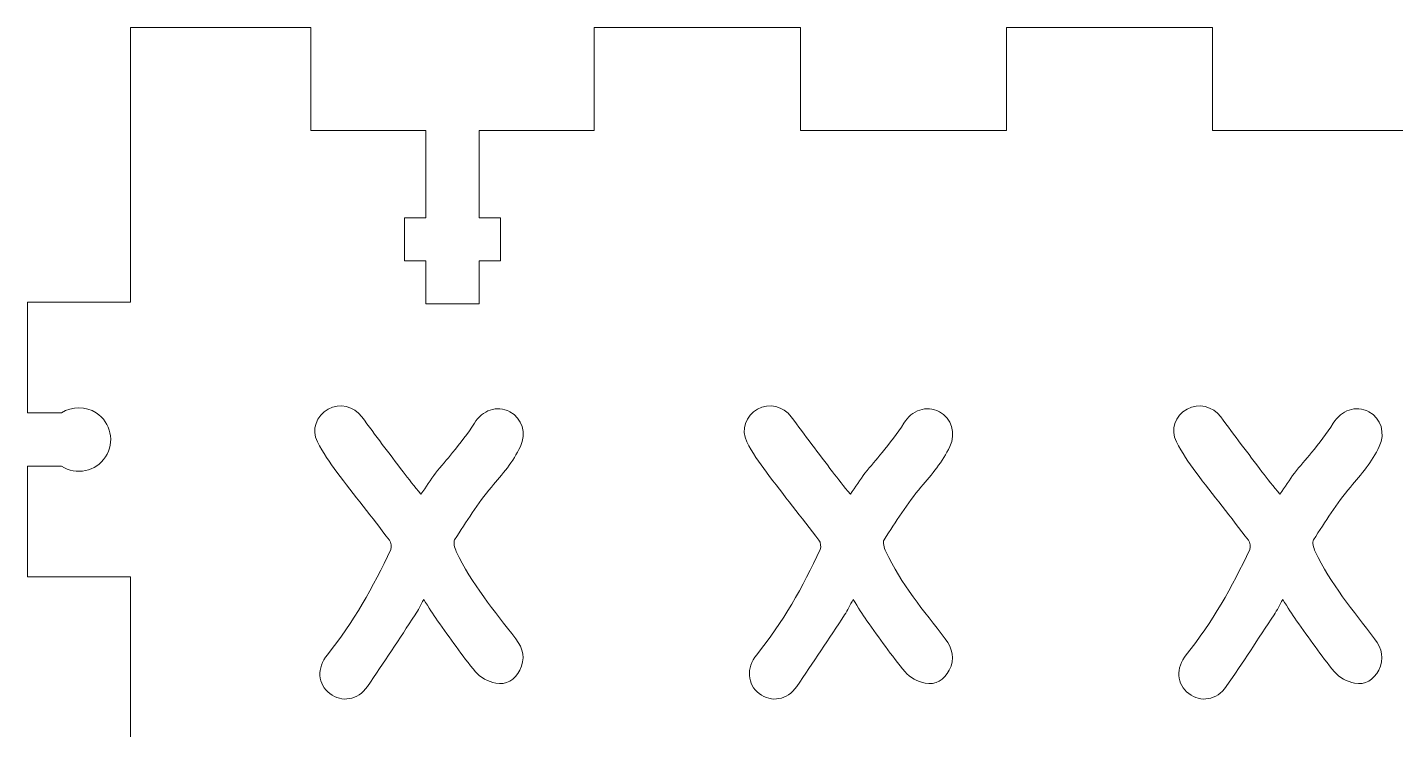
# Model space of a CAD drawing. Header units: inches. Extents: x 30 to 180, y 106 to 206.
# Drawn here: x 30.3 to 110, y 165.1 to 206 of the extents above; entities that cross this region are included whole.
import ezdxf

# ---------------------------------------------------------------- set-up
doc = ezdxf.new("R2010")
doc.units = ezdxf.units.IN
doc.header["$MEASUREMENT"] = 0

# ---------------------------------------------------------------- blocks, each defined once
blk = doc.blocks.new('block 108')
at = {"color": 7, "lineweight": 15, "true_color": 0xffffff}
blk.add_open_spline([(49.776, 183.313), (49.313, 183.933), (48.48, 184.141), (47.811, 183.765)], degree=3, dxfattribs=at)
blk = doc.blocks.new('block 109')
at = {"color": 7, "lineweight": 15, "true_color": 0xffffff}
blk.add_open_spline([(47.811, 183.765), (47.139, 183.389), (46.822, 182.549), (47.19, 181.857)], degree=3, dxfattribs=at)
blk = doc.blocks.new('block 110')
at = {"color": 7, "lineweight": 15, "true_color": 0xffffff}
blk.add_open_spline([(47.19, 181.857), (47.507, 181.236), (47.906, 180.651), (48.323, 180.095)], degree=3, dxfattribs=at)
blk = doc.blocks.new('block 111')
at = {"color": 7, "lineweight": 15, "true_color": 0xffffff}
blk.add_open_spline([(48.323, 180.095), (49.325, 178.76), (50.378, 177.456), (51.387, 176.124)], degree=3, dxfattribs=at)
blk = doc.blocks.new('block 112')
at = {"color": 7, "lineweight": 15, "true_color": 0xffffff}
blk.add_open_spline([(51.387, 176.124), (51.482, 175.996), (51.527, 175.735), (51.459, 175.594)], degree=3, dxfattribs=at)
blk = doc.blocks.new('block 113')
at = {"color": 7, "lineweight": 15, "true_color": 0xffffff}
blk.add_open_spline([(51.459, 175.594), (50.446, 173.414), (49.288, 171.329), (47.767, 169.463)], degree=3, dxfattribs=at)
blk = doc.blocks.new('block 114')
at = {"color": 7, "lineweight": 15, "true_color": 0xffffff}
blk.add_open_spline([(47.767, 169.463), (47.134, 168.696), (47.211, 167.737), (47.911, 167.199)], degree=3, dxfattribs=at)
blk = doc.blocks.new('block 115')
at = {"color": 7, "lineweight": 15, "true_color": 0xffffff}
blk.add_open_spline([(47.911, 167.199), (48.607, 166.664), (49.536, 166.809), (50.097, 167.613)], degree=3, dxfattribs=at)
blk = doc.blocks.new('block 116')
at = {"color": 7, "lineweight": 15, "true_color": 0xffffff}
blk.add_open_spline([(50.097, 167.613), (51.047, 168.989), (51.96, 170.393), (52.88, 171.784)], degree=3, dxfattribs=at)
blk = doc.blocks.new('block 117')
at = {"color": 7, "lineweight": 15, "true_color": 0xffffff}
blk.add_open_spline([(52.88, 171.784), (53.061, 172.055), (53.197, 172.347), (53.381, 172.677)], degree=3, dxfattribs=at)
blk = doc.blocks.new('block 118')
at = {"color": 7, "lineweight": 15, "true_color": 0xffffff}
blk.add_open_spline([(53.381, 172.677), (53.677, 172.215), (53.913, 171.812), (54.182, 171.441)], degree=3, dxfattribs=at)
blk = doc.blocks.new('block 119')
at = {"color": 7, "lineweight": 15, "true_color": 0xffffff}
blk.add_open_spline([(54.182, 171.441), (54.905, 170.438), (55.607, 169.414), (56.396, 168.461)], degree=3, dxfattribs=at)
blk = doc.blocks.new('block 120')
at = {"color": 7, "lineweight": 15, "true_color": 0xffffff}
blk.add_open_spline([(56.396, 168.461), (56.667, 168.136), (57.145, 167.893), (57.569, 167.805)], degree=3, dxfattribs=at)
blk = doc.blocks.new('block 121')
at = {"color": 7, "lineweight": 15, "true_color": 0xffffff}
blk.add_open_spline([(57.569, 167.805), (58.174, 167.677), (58.682, 168.006), (58.97, 168.56)], degree=3, dxfattribs=at)
blk = doc.blocks.new('block 122')
at = {"color": 7, "lineweight": 15, "true_color": 0xffffff}
blk.add_open_spline([(58.97, 168.56), (59.303, 169.21), (59.171, 169.817), (58.734, 170.39)], degree=3, dxfattribs=at)
blk = doc.blocks.new('block 123')
at = {"color": 7, "lineweight": 15, "true_color": 0xffffff}
blk.add_open_spline([(58.734, 170.39), (57.488, 172.018), (56.159, 173.596), (55.273, 175.478)], degree=3, dxfattribs=at)
blk = doc.blocks.new('block 124')
at = {"color": 7, "lineweight": 15, "true_color": 0xffffff}
blk.add_open_spline([(55.273, 175.478), (55.178, 175.678), (55.086, 176.011), (55.178, 176.156)], degree=3, dxfattribs=at)
blk = doc.blocks.new('block 125')
at = {"color": 7, "lineweight": 15, "true_color": 0xffffff}
blk.add_open_spline([(55.178, 176.156), (55.863, 177.207), (56.52, 178.285), (57.324, 179.226)], degree=3, dxfattribs=at)
blk = doc.blocks.new('block 126')
at = {"color": 7, "lineweight": 15, "true_color": 0xffffff}
blk.add_open_spline([(57.324, 179.226), (57.966, 179.97), (58.583, 180.694), (59.002, 181.577)], degree=3, dxfattribs=at)
blk = doc.blocks.new('block 127')
at = {"color": 7, "lineweight": 15, "true_color": 0xffffff}
blk.add_open_spline([(59.002, 181.577), (59.373, 182.352), (59.109, 183.227), (58.393, 183.614)], degree=3, dxfattribs=at)
blk = doc.blocks.new('block 128')
at = {"color": 7, "lineweight": 15, "true_color": 0xffffff}
blk.add_open_spline([(58.393, 183.614), (57.641, 184.013), (56.788, 183.694), (56.327, 182.942)], degree=3, dxfattribs=at)
blk = doc.blocks.new('block 129')
at = {"color": 7, "lineweight": 15, "true_color": 0xffffff}
blk.add_open_spline([(56.327, 182.942), (55.955, 182.34), (55.498, 181.788), (55.058, 181.228)], degree=3, dxfattribs=at)
blk = doc.blocks.new('block 130')
at = {"color": 7, "lineweight": 15, "true_color": 0xffffff}
blk.add_open_spline([(55.058, 181.228), (54.742, 180.823), (54.381, 180.45), (54.065, 180.038)], degree=3, dxfattribs=at)
blk = doc.blocks.new('block 131')
at = {"color": 7, "lineweight": 15, "true_color": 0xffffff}
blk.add_open_spline([(54.065, 180.038), (53.777, 179.651), (53.517, 179.242), (53.216, 178.801)], degree=3, dxfattribs=at)
blk = doc.blocks.new('block 132')
at = {"color": 7, "lineweight": 15, "true_color": 0xffffff}
blk.add_open_spline([(53.216, 178.801), (52.835, 179.282), (52.491, 179.691), (52.176, 180.115)], degree=3, dxfattribs=at)
blk = doc.blocks.new('block 133')
at = {"color": 7, "lineweight": 15, "true_color": 0xffffff}
blk.add_open_spline([(52.176, 180.115), (51.371, 181.176), (50.558, 182.244), (49.776, 183.313)], degree=3, dxfattribs=at)
blk = doc.blocks.new('block 290')
at = {"color": 7, "lineweight": 15, "true_color": 0xffffff}
blk.add_open_spline([(99.776, 183.313), (99.313, 183.933), (98.48, 184.141), (97.811, 183.765)], degree=3, dxfattribs=at)
blk = doc.blocks.new('block 291')
at = {"color": 7, "lineweight": 15, "true_color": 0xffffff}
blk.add_open_spline([(97.811, 183.765), (97.139, 183.389), (96.822, 182.549), (97.19, 181.857)], degree=3, dxfattribs=at)
blk = doc.blocks.new('block 292')
at = {"color": 7, "lineweight": 15, "true_color": 0xffffff}
blk.add_open_spline([(97.19, 181.857), (97.507, 181.236), (97.906, 180.651), (98.323, 180.095)], degree=3, dxfattribs=at)
blk = doc.blocks.new('block 293')
at = {"color": 7, "lineweight": 15, "true_color": 0xffffff}
blk.add_open_spline([(98.323, 180.095), (99.325, 178.76), (100.378, 177.456), (101.387, 176.124)], degree=3, dxfattribs=at)
blk = doc.blocks.new('block 294')
at = {"color": 7, "lineweight": 15, "true_color": 0xffffff}
blk.add_open_spline([(101.387, 176.124), (101.482, 175.996), (101.527, 175.735), (101.459, 175.594)], degree=3, dxfattribs=at)
blk = doc.blocks.new('block 295')
at = {"color": 7, "lineweight": 15, "true_color": 0xffffff}
blk.add_open_spline([(101.459, 175.594), (100.446, 173.414), (99.288, 171.329), (97.767, 169.463)], degree=3, dxfattribs=at)
blk = doc.blocks.new('block 296')
at = {"color": 7, "lineweight": 15, "true_color": 0xffffff}
blk.add_open_spline([(97.767, 169.463), (97.134, 168.696), (97.211, 167.737), (97.911, 167.199)], degree=3, dxfattribs=at)
blk = doc.blocks.new('block 297')
at = {"color": 7, "lineweight": 15, "true_color": 0xffffff}
blk.add_open_spline([(97.911, 167.199), (98.607, 166.664), (99.536, 166.809), (100.097, 167.613)], degree=3, dxfattribs=at)
blk = doc.blocks.new('block 298')
at = {"color": 7, "lineweight": 15, "true_color": 0xffffff}
blk.add_open_spline([(100.097, 167.613), (101.047, 168.989), (101.96, 170.393), (102.88, 171.784)], degree=3, dxfattribs=at)
blk = doc.blocks.new('block 299')
at = {"color": 7, "lineweight": 15, "true_color": 0xffffff}
blk.add_open_spline([(102.88, 171.784), (103.061, 172.055), (103.197, 172.347), (103.381, 172.677)], degree=3, dxfattribs=at)
blk = doc.blocks.new('block 300')
at = {"color": 7, "lineweight": 15, "true_color": 0xffffff}
blk.add_open_spline([(103.381, 172.677), (103.677, 172.215), (103.913, 171.812), (104.182, 171.441)], degree=3, dxfattribs=at)
blk = doc.blocks.new('block 301')
at = {"color": 7, "lineweight": 15, "true_color": 0xffffff}
blk.add_open_spline([(104.182, 171.441), (104.905, 170.438), (105.607, 169.414), (106.396, 168.461)], degree=3, dxfattribs=at)
blk = doc.blocks.new('block 302')
at = {"color": 7, "lineweight": 15, "true_color": 0xffffff}
blk.add_open_spline([(106.396, 168.461), (106.667, 168.136), (107.145, 167.893), (107.569, 167.805)], degree=3, dxfattribs=at)
blk = doc.blocks.new('block 303')
at = {"color": 7, "lineweight": 15, "true_color": 0xffffff}
blk.add_open_spline([(107.569, 167.805), (108.174, 167.677), (108.682, 168.006), (108.97, 168.56)], degree=3, dxfattribs=at)
blk = doc.blocks.new('block 304')
at = {"color": 7, "lineweight": 15, "true_color": 0xffffff}
blk.add_open_spline([(108.97, 168.56), (109.303, 169.21), (109.171, 169.817), (108.734, 170.39)], degree=3, dxfattribs=at)
blk = doc.blocks.new('block 305')
at = {"color": 7, "lineweight": 15, "true_color": 0xffffff}
blk.add_open_spline([(108.734, 170.39), (107.488, 172.018), (106.159, 173.596), (105.273, 175.478)], degree=3, dxfattribs=at)
blk = doc.blocks.new('block 306')
at = {"color": 7, "lineweight": 15, "true_color": 0xffffff}
blk.add_open_spline([(105.273, 175.478), (105.178, 175.678), (105.086, 176.011), (105.178, 176.156)], degree=3, dxfattribs=at)
blk = doc.blocks.new('block 307')
at = {"color": 7, "lineweight": 15, "true_color": 0xffffff}
blk.add_open_spline([(105.178, 176.156), (105.863, 177.207), (106.52, 178.285), (107.324, 179.226)], degree=3, dxfattribs=at)
blk = doc.blocks.new('block 308')
at = {"color": 7, "lineweight": 15, "true_color": 0xffffff}
blk.add_open_spline([(107.324, 179.226), (107.966, 179.97), (108.583, 180.694), (109.002, 181.577)], degree=3, dxfattribs=at)
blk = doc.blocks.new('block 309')
at = {"color": 7, "lineweight": 15, "true_color": 0xffffff}
blk.add_open_spline([(109.002, 181.577), (109.373, 182.352), (109.109, 183.227), (108.393, 183.614)], degree=3, dxfattribs=at)
blk = doc.blocks.new('block 310')
at = {"color": 7, "lineweight": 15, "true_color": 0xffffff}
blk.add_open_spline([(108.393, 183.614), (107.641, 184.013), (106.788, 183.694), (106.327, 182.942)], degree=3, dxfattribs=at)
blk = doc.blocks.new('block 311')
at = {"color": 7, "lineweight": 15, "true_color": 0xffffff}
blk.add_open_spline([(106.327, 182.942), (105.955, 182.34), (105.498, 181.788), (105.058, 181.228)], degree=3, dxfattribs=at)
blk = doc.blocks.new('block 312')
at = {"color": 7, "lineweight": 15, "true_color": 0xffffff}
blk.add_open_spline([(105.058, 181.228), (104.742, 180.823), (104.381, 180.45), (104.065, 180.038)], degree=3, dxfattribs=at)
blk = doc.blocks.new('block 313')
at = {"color": 7, "lineweight": 15, "true_color": 0xffffff}
blk.add_open_spline([(104.065, 180.038), (103.777, 179.651), (103.517, 179.242), (103.216, 178.801)], degree=3, dxfattribs=at)
blk = doc.blocks.new('block 314')
at = {"color": 7, "lineweight": 15, "true_color": 0xffffff}
blk.add_open_spline([(103.216, 178.801), (102.835, 179.282), (102.491, 179.691), (102.176, 180.115)], degree=3, dxfattribs=at)
blk = doc.blocks.new('block 315')
at = {"color": 7, "lineweight": 15, "true_color": 0xffffff}
blk.add_open_spline([(102.176, 180.115), (101.371, 181.176), (100.558, 182.244), (99.776, 183.313)], degree=3, dxfattribs=at)
blk = doc.blocks.new('block 342')
at = {"color": 7, "lineweight": 15, "true_color": 0xffffff}
blk.add_open_spline([(74.776, 183.313), (74.313, 183.933), (73.48, 184.141), (72.811, 183.765)], degree=3, dxfattribs=at)
blk = doc.blocks.new('block 343')
at = {"color": 7, "lineweight": 15, "true_color": 0xffffff}
blk.add_open_spline([(72.811, 183.765), (72.139, 183.389), (71.822, 182.549), (72.19, 181.857)], degree=3, dxfattribs=at)
blk = doc.blocks.new('block 344')
at = {"color": 7, "lineweight": 15, "true_color": 0xffffff}
blk.add_open_spline([(72.19, 181.857), (72.507, 181.236), (72.906, 180.651), (73.323, 180.095)], degree=3, dxfattribs=at)
blk = doc.blocks.new('block 345')
at = {"color": 7, "lineweight": 15, "true_color": 0xffffff}
blk.add_open_spline([(73.323, 180.095), (74.325, 178.76), (75.378, 177.456), (76.387, 176.124)], degree=3, dxfattribs=at)
blk = doc.blocks.new('block 346')
at = {"color": 7, "lineweight": 15, "true_color": 0xffffff}
blk.add_open_spline([(76.387, 176.124), (76.482, 175.996), (76.527, 175.735), (76.459, 175.594)], degree=3, dxfattribs=at)
blk = doc.blocks.new('block 347')
at = {"color": 7, "lineweight": 15, "true_color": 0xffffff}
blk.add_open_spline([(76.459, 175.594), (75.446, 173.414), (74.288, 171.329), (72.767, 169.463)], degree=3, dxfattribs=at)
blk = doc.blocks.new('block 348')
at = {"color": 7, "lineweight": 15, "true_color": 0xffffff}
blk.add_open_spline([(72.767, 169.463), (72.134, 168.696), (72.211, 167.737), (72.911, 167.199)], degree=3, dxfattribs=at)
blk = doc.blocks.new('block 349')
at = {"color": 7, "lineweight": 15, "true_color": 0xffffff}
blk.add_open_spline([(72.911, 167.199), (73.607, 166.664), (74.536, 166.809), (75.097, 167.613)], degree=3, dxfattribs=at)
blk = doc.blocks.new('block 350')
at = {"color": 7, "lineweight": 15, "true_color": 0xffffff}
blk.add_open_spline([(75.097, 167.613), (76.047, 168.989), (76.96, 170.393), (77.88, 171.784)], degree=3, dxfattribs=at)
blk = doc.blocks.new('block 351')
at = {"color": 7, "lineweight": 15, "true_color": 0xffffff}
blk.add_open_spline([(77.88, 171.784), (78.061, 172.055), (78.197, 172.347), (78.381, 172.677)], degree=3, dxfattribs=at)
blk = doc.blocks.new('block 352')
at = {"color": 7, "lineweight": 15, "true_color": 0xffffff}
blk.add_open_spline([(78.381, 172.677), (78.677, 172.215), (78.913, 171.812), (79.182, 171.441)], degree=3, dxfattribs=at)
blk = doc.blocks.new('block 353')
at = {"color": 7, "lineweight": 15, "true_color": 0xffffff}
blk.add_open_spline([(79.182, 171.441), (79.905, 170.438), (80.607, 169.414), (81.396, 168.461)], degree=3, dxfattribs=at)
blk = doc.blocks.new('block 354')
at = {"color": 7, "lineweight": 15, "true_color": 0xffffff}
blk.add_open_spline([(81.396, 168.461), (81.667, 168.136), (82.145, 167.893), (82.569, 167.805)], degree=3, dxfattribs=at)
blk = doc.blocks.new('block 355')
at = {"color": 7, "lineweight": 15, "true_color": 0xffffff}
blk.add_open_spline([(82.569, 167.805), (83.174, 167.677), (83.682, 168.006), (83.97, 168.56)], degree=3, dxfattribs=at)
blk = doc.blocks.new('block 356')
at = {"color": 7, "lineweight": 15, "true_color": 0xffffff}
blk.add_open_spline([(83.97, 168.56), (84.303, 169.21), (84.171, 169.817), (83.734, 170.39)], degree=3, dxfattribs=at)
blk = doc.blocks.new('block 357')
at = {"color": 7, "lineweight": 15, "true_color": 0xffffff}
blk.add_open_spline([(83.734, 170.39), (82.488, 172.018), (81.159, 173.596), (80.273, 175.478)], degree=3, dxfattribs=at)
blk = doc.blocks.new('block 358')
at = {"color": 7, "lineweight": 15, "true_color": 0xffffff}
blk.add_open_spline([(80.273, 175.478), (80.178, 175.678), (80.086, 176.011), (80.178, 176.156)], degree=3, dxfattribs=at)
blk = doc.blocks.new('block 359')
at = {"color": 7, "lineweight": 15, "true_color": 0xffffff}
blk.add_open_spline([(80.178, 176.156), (80.863, 177.207), (81.52, 178.285), (82.324, 179.226)], degree=3, dxfattribs=at)
blk = doc.blocks.new('block 360')
at = {"color": 7, "lineweight": 15, "true_color": 0xffffff}
blk.add_open_spline([(82.324, 179.226), (82.966, 179.97), (83.583, 180.694), (84.002, 181.577)], degree=3, dxfattribs=at)
blk = doc.blocks.new('block 361')
at = {"color": 7, "lineweight": 15, "true_color": 0xffffff}
blk.add_open_spline([(84.002, 181.577), (84.373, 182.352), (84.109, 183.227), (83.393, 183.614)], degree=3, dxfattribs=at)
blk = doc.blocks.new('block 362')
at = {"color": 7, "lineweight": 15, "true_color": 0xffffff}
blk.add_open_spline([(83.393, 183.614), (82.641, 184.013), (81.788, 183.694), (81.327, 182.942)], degree=3, dxfattribs=at)
blk = doc.blocks.new('block 363')
at = {"color": 7, "lineweight": 15, "true_color": 0xffffff}
blk.add_open_spline([(81.327, 182.942), (80.955, 182.34), (80.498, 181.788), (80.058, 181.228)], degree=3, dxfattribs=at)
blk = doc.blocks.new('block 364')
at = {"color": 7, "lineweight": 15, "true_color": 0xffffff}
blk.add_open_spline([(80.058, 181.228), (79.742, 180.823), (79.381, 180.45), (79.065, 180.038)], degree=3, dxfattribs=at)
blk = doc.blocks.new('block 365')
at = {"color": 7, "lineweight": 15, "true_color": 0xffffff}
blk.add_open_spline([(79.065, 180.038), (78.777, 179.651), (78.517, 179.242), (78.216, 178.801)], degree=3, dxfattribs=at)
blk = doc.blocks.new('block 366')
at = {"color": 7, "lineweight": 15, "true_color": 0xffffff}
blk.add_open_spline([(78.216, 178.801), (77.835, 179.282), (77.491, 179.691), (77.176, 180.115)], degree=3, dxfattribs=at)
blk = doc.blocks.new('block 367')
at = {"color": 7, "lineweight": 15, "true_color": 0xffffff}
blk.add_open_spline([(77.176, 180.115), (76.371, 181.176), (75.558, 182.244), (74.776, 183.313)], degree=3, dxfattribs=at)
blk = doc.blocks.new('block 438')
at = {"color": 7, "lineweight": 15, "true_color": 0xffffff}
blk.add_lwpolyline([(36.304, 161.992), (36.304, 173.992)], dxfattribs=at)
blk = doc.blocks.new('block 439')
at = {"color": 7, "lineweight": 15, "true_color": 0xffffff}
blk.add_lwpolyline([(36.304, 173.992), (30.304, 173.992)], dxfattribs=at)
blk = doc.blocks.new('block 440')
at = {"color": 7, "lineweight": 15, "true_color": 0xffffff}
blk.add_lwpolyline([(30.304, 173.992), (30.304, 180.442)], dxfattribs=at)
blk = doc.blocks.new('block 441')
at = {"color": 7, "lineweight": 15, "true_color": 0xffffff}
blk.add_lwpolyline([(30.304, 180.442), (32.294, 180.442)], dxfattribs=at)
blk = doc.blocks.new('block 442')
at = {"color": 7, "lineweight": 15, "true_color": 0xffffff}
blk.add_lwpolyline([(30.304, 183.542), (32.294, 183.542)], dxfattribs=at)
blk = doc.blocks.new('block 443')
at = {"color": 7, "lineweight": 15, "true_color": 0xffffff}
blk.add_lwpolyline([(30.304, 183.542), (30.304, 189.992)], dxfattribs=at)
blk = doc.blocks.new('block 444')
at = {"color": 7, "lineweight": 15, "true_color": 0xffffff}
blk.add_lwpolyline([(30.304, 189.992), (36.304, 189.992)], dxfattribs=at)
blk = doc.blocks.new('block 445')
at = {"color": 7, "lineweight": 15, "true_color": 0xffffff}
blk.add_lwpolyline([(36.304, 189.992), (36.304, 205.992)], dxfattribs=at)
blk = doc.blocks.new('block 446')
at = {"color": 7, "lineweight": 15, "true_color": 0xffffff}
blk.add_lwpolyline([(36.304, 205.992), (46.804, 205.992)], dxfattribs=at)
blk = doc.blocks.new('block 447')
at = {"color": 7, "lineweight": 15, "true_color": 0xffffff}
blk.add_lwpolyline([(46.804, 205.992), (46.804, 199.992)], dxfattribs=at)
blk = doc.blocks.new('block 448')
at = {"color": 7, "lineweight": 15, "true_color": 0xffffff}
blk.add_lwpolyline([(46.804, 199.992), (53.504, 199.992)], dxfattribs=at)
blk = doc.blocks.new('block 449')
at = {"color": 7, "lineweight": 15, "true_color": 0xffffff}
blk.add_lwpolyline([(53.504, 199.992), (53.504, 194.892)], dxfattribs=at)
blk = doc.blocks.new('block 450')
at = {"color": 7, "lineweight": 15, "true_color": 0xffffff}
blk.add_lwpolyline([(53.504, 194.892), (52.254, 194.892)], dxfattribs=at)
blk = doc.blocks.new('block 451')
at = {"color": 7, "lineweight": 15, "true_color": 0xffffff}
blk.add_lwpolyline([(52.254, 194.892), (52.254, 192.392)], dxfattribs=at)
blk = doc.blocks.new('block 452')
at = {"color": 7, "lineweight": 15, "true_color": 0xffffff}
blk.add_lwpolyline([(52.254, 192.392), (53.504, 192.392)], dxfattribs=at)
blk = doc.blocks.new('block 453')
at = {"color": 7, "lineweight": 15, "true_color": 0xffffff}
blk.add_lwpolyline([(53.504, 192.392), (53.504, 189.892)], dxfattribs=at)
blk = doc.blocks.new('block 454')
at = {"color": 7, "lineweight": 15, "true_color": 0xffffff}
blk.add_lwpolyline([(53.504, 189.892), (56.604, 189.892)], dxfattribs=at)
blk = doc.blocks.new('block 455')
at = {"color": 7, "lineweight": 15, "true_color": 0xffffff}
blk.add_lwpolyline([(56.604, 189.892), (56.604, 192.392)], dxfattribs=at)
blk = doc.blocks.new('block 456')
at = {"color": 7, "lineweight": 15, "true_color": 0xffffff}
blk.add_lwpolyline([(56.604, 192.392), (57.854, 192.392)], dxfattribs=at)
blk = doc.blocks.new('block 457')
at = {"color": 7, "lineweight": 15, "true_color": 0xffffff}
blk.add_lwpolyline([(57.854, 192.392), (57.854, 194.892)], dxfattribs=at)
blk = doc.blocks.new('block 458')
at = {"color": 7, "lineweight": 15, "true_color": 0xffffff}
blk.add_lwpolyline([(57.854, 194.892), (56.604, 194.892)], dxfattribs=at)
blk = doc.blocks.new('block 459')
at = {"color": 7, "lineweight": 15, "true_color": 0xffffff}
blk.add_lwpolyline([(56.604, 194.892), (56.604, 199.992)], dxfattribs=at)
blk = doc.blocks.new('block 460')
at = {"color": 7, "lineweight": 15, "true_color": 0xffffff}
blk.add_lwpolyline([(56.604, 199.992), (63.304, 199.992)], dxfattribs=at)
blk = doc.blocks.new('block 461')
at = {"color": 7, "lineweight": 15, "true_color": 0xffffff}
blk.add_lwpolyline([(63.304, 199.992), (63.304, 205.992)], dxfattribs=at)
blk = doc.blocks.new('block 462')
at = {"color": 7, "lineweight": 15, "true_color": 0xffffff}
blk.add_lwpolyline([(63.304, 205.992), (75.304, 205.992)], dxfattribs=at)
blk = doc.blocks.new('block 463')
at = {"color": 7, "lineweight": 15, "true_color": 0xffffff}
blk.add_lwpolyline([(75.304, 205.992), (75.304, 199.992)], dxfattribs=at)
blk = doc.blocks.new('block 464')
at = {"color": 7, "lineweight": 15, "true_color": 0xffffff}
blk.add_lwpolyline([(75.304, 199.992), (87.304, 199.992)], dxfattribs=at)
blk = doc.blocks.new('block 465')
at = {"color": 7, "lineweight": 15, "true_color": 0xffffff}
blk.add_lwpolyline([(87.304, 199.992), (87.304, 205.992)], dxfattribs=at)
blk = doc.blocks.new('block 466')
at = {"color": 7, "lineweight": 15, "true_color": 0xffffff}
blk.add_lwpolyline([(87.304, 205.992), (99.304, 205.992)], dxfattribs=at)
blk = doc.blocks.new('block 467')
at = {"color": 7, "lineweight": 15, "true_color": 0xffffff}
blk.add_lwpolyline([(99.304, 205.992), (99.304, 199.992)], dxfattribs=at)
blk = doc.blocks.new('block 468')
at = {"color": 7, "lineweight": 15, "true_color": 0xffffff}
blk.add_lwpolyline([(99.304, 199.992), (111.304, 199.992)], dxfattribs=at)
blk = doc.blocks.new('block 498')
at = {"color": 7, "lineweight": 15, "true_color": 0xffffff}
blk.add_open_spline([(32.294, 180.442), (33.15, 179.884), (34.296, 180.126), (34.854, 180.982), (35.412, 181.838), (35.17, 182.984), (34.314, 183.542), (33.7, 183.942), (32.908, 183.942), (32.294, 183.542)], degree=3, knots=[0, 0, 0, 0, 1, 1, 1, 2, 2, 2, 3, 3, 3, 3], dxfattribs=at)

msp = doc.modelspace()

# ---------------------------------------------------------------- block references
for name in ['block 445', 'block 446', 'block 447', 'block 461', 'block 462', 'block 463', 'block 465', 'block 466', 'block 467', 'block 448', 'block 449', 'block 459', 'block 460', 'block 464', 'block 468', 'block 450', 'block 451', 'block 458', 'block 457', 'block 452', 'block 453', 'block 455', 'block 456', 'block 443', 'block 444', 'block 454', 'block 108', 'block 128', 'block 342', 'block 362', 'block 290', 'block 310', 'block 442', 'block 498', 'block 109', 'block 133', 'block 127', 'block 343', 'block 367', 'block 361', 'block 291', 'block 315', 'block 309', 'block 129', 'block 363', 'block 311', 'block 110', 'block 344', 'block 292', 'block 130', 'block 126', 'block 364', 'block 360', 'block 312', 'block 308', 'block 440', 'block 441', 'block 111', 'block 132', 'block 131', 'block 345', 'block 366', 'block 365', 'block 293', 'block 314', 'block 313', 'block 125', 'block 359', 'block 307', 'block 112', 'block 124', 'block 346', 'block 358', 'block 294', 'block 306', 'block 113', 'block 123', 'block 347', 'block 357', 'block 295', 'block 305', 'block 439', 'block 438', 'block 117', 'block 118', 'block 351', 'block 352', 'block 299', 'block 300', 'block 116', 'block 119', 'block 350', 'block 353', 'block 298', 'block 301', 'block 122', 'block 356', 'block 304', 'block 114', 'block 348', 'block 296', 'block 120', 'block 121', 'block 354', 'block 355', 'block 302', 'block 303', 'block 115', 'block 349', 'block 297']:
    msp.add_blockref(name, (0, 0))

doc.saveas('drawing.dxf')
